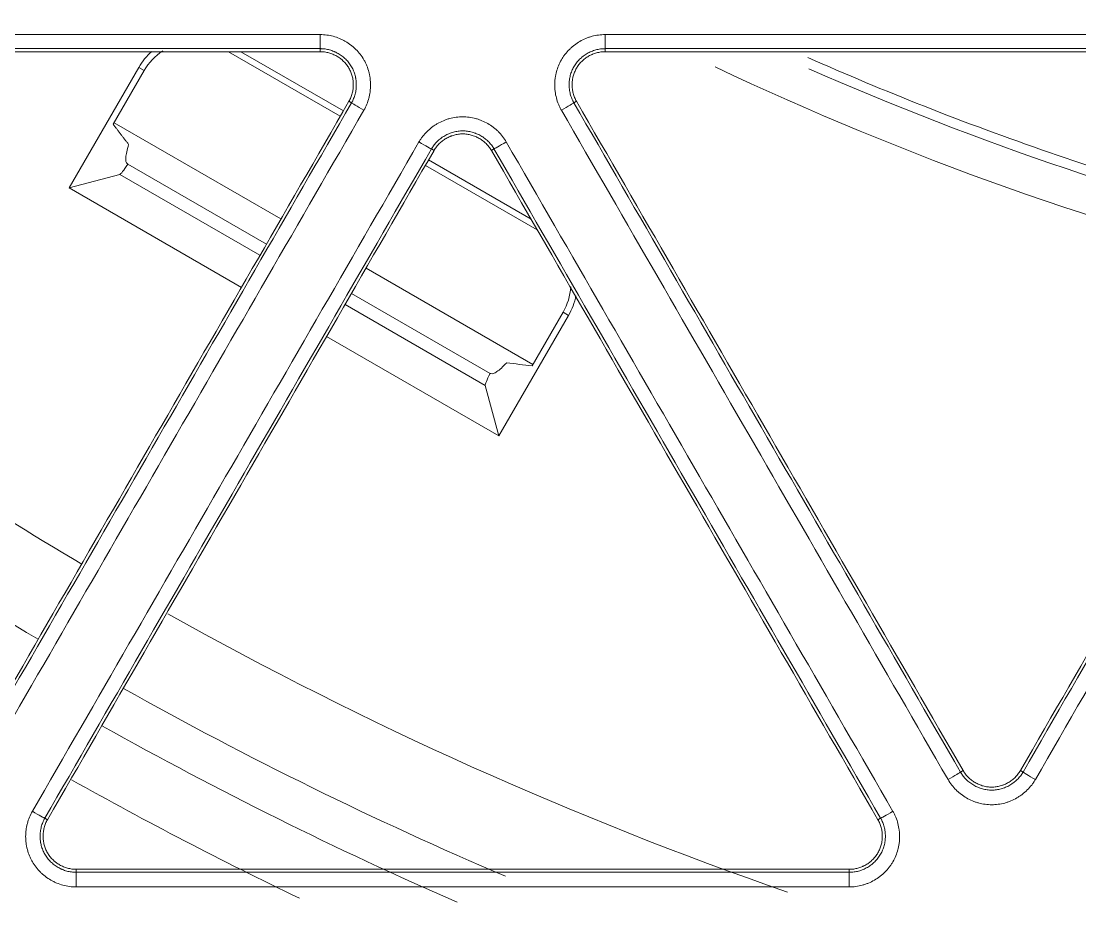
# Model space of a CAD drawing. Header units: inches. Extents: x 405346 to 489838, y -25612 to 14934.
# Drawn here: x 462727.63 to 462762.65, y 4199.88 to 4229.89 of the extents above; entities that cross this region are included whole.
import ezdxf

# ---------------------------------------------------------------- set-up
doc = ezdxf.new("R2010")
doc.units = ezdxf.units.IN
doc.header["$LTSCALE"] = 200
doc.header["$MEASUREMENT"] = 0
doc.layers.add('SS-EQ', color=2, linetype='Continuous', lineweight=20)

# ---------------------------------------------------------------- blocks, each defined once
blk = doc.blocks.new('4way무풍')
at = {"layer": 'SS-EQ'}
for p, q in [((-56.544, -94.687), (-60.245, -92.55)), ((-56.441, -94.507), (-59.831, -92.55)), ((-57.206, -92.55), (-57.206, -92.45)), ((-47.784, -92.45), (-47.784, -92.55)), ((-63.211, -93.071), (-65.514, -97.06)), ((-63.032, -93.175), (-63.211, -93.071)), ((-63.032, -93.175), (-64.057, -94.951)), ((-56.172, -94.241), (-56.258, -94.192)), ((-48.732, -94.192), (-48.818, -94.241)), ((-58.506, -98.086), (-64.027, -94.899)), ((-53.443, -95.817), (-53.529, -95.767)), ((-51.461, -95.767), (-51.547, -95.817)), ((-63.598, -96.255), (-63.574, -96.276)), ((-63.574, -96.276), (-58.99, -98.923)), ((-50.235, -98.09), (-53.625, -96.133)), ((-65.514, -97.06), (-63.839, -96.611)), ((-59.201, -99.289), (-63.839, -96.611)), ((-50.028, -98.449), (-53.729, -96.312)), ((-65.514, -97.06), (-59.814, -100.351)), ((-50.171, -102.898), (-55.691, -99.711)), ((-56.174, -100.548), (-51.59, -103.195)), ((-51.748, -103.592), (-56.386, -100.914)), ((-50.202, -102.951), (-49.176, -101.175)), ((-49.176, -101.175), (-48.996, -101.278)), ((-51.299, -105.267), (-48.996, -101.278)), ((-56.999, -101.976), (-51.299, -105.267)), ((-51.59, -103.195), (-51.56, -103.205)), ((-51.748, -103.592), (-51.299, -105.267)), ((-36.031, -116.39), (-35.944, -116.34)), ((-34.049, -116.34), (-33.963, -116.39)), ((-66.317, -117.915), (-66.23, -117.966)), ((-38.76, -117.966), (-38.673, -117.915)), ((-65.283, -119.607), (-65.282, -119.707)), ((-39.708, -119.707), (-39.708, -119.607))]:
    blk.add_line(p, q, dxfattribs=at)
for centre, radius, start, end in [((-61.356, -94.142), 2.142, 131.5374, 150), ((-61.356, -94.142), 1.934, 123.2924, 150), ((0, 0), 102.993, 244.62314, 256.2741), ((0, 0), 101.761, 246.21187, 256.5), ((0, 0), 127.397, 228.72895, 239.27497), ((-50.851, -100.207), 1.934, 330, 356.2814), ((-50.851, -100.207), 2.142, 330, 348.7383), ((0, 0), 130.269, 233.11339, 239.28228), ((0, 0), 127.397, 240.74974, 250.8709), ((0, 0), 130.269, 240.71671, 246.91624), ((0, 0), 131.692, 240.72127, 246.42219), ((0, 0), 133.744, 240.71011, 244.34811)]:
    blk.add_arc(centre, radius, start, end, dxfattribs=at)
for centre, major_axis, ratio, start_param, end_param in [((-57.206, -91.976), (0, 0.474), 0.007769, 1.586284, 3.106685), ((-47.784, -91.976), (0, 0.474), 0.006388, 1.586638, 3.106685), ((-55.762, -94.478), (0.41, -0.237), 0.017615, 3.176505, 4.713956), ((-49.228, -94.478), (-0.41, -0.237), 0.010854, 1.557017, 3.106684), ((-53.939, -95.53), (-0.41, 0.237), 0.017707, 1.572771, 3.106681), ((-51.051, -95.53), (0.41, 0.237), 0.010868, 3.176501, 4.698345), ((-63.373, -95.79), (0.474, 0.821), 0.087489, 3.228859, 4.130166), ((-40.414, 23.328), (-115.731, 66.8), 0.937029, 1.985752, 1.992135), ((-51.27, -102.778), (0.474, 0.821), 0.087489, 2.153019, 3.054326), ((-36.441, -116.626), (0.41, 0.237), 0.016424, 4.698155, 6.248274), ((-33.552, -116.626), (-0.41, 0.237), 0.020451, 0.034914, 1.578233), ((-66.727, -117.678), (-0.41, 0.237), 0.021319, 1.574175, 3.106678), ((-38.263, -117.678), (-0.41, -0.237), 0.016482, 0.034911, 1.556331), ((-65.282, -120.18), (0, 0.474), 0.007398, 0.034948, 1.591565), ((-39.708, -120.18), (0, 0.474), 0.004362, 0.034813, 1.592795)]:
    blk.add_ellipse(centre, major_axis=major_axis, ratio=ratio, start_param=start_param, end_param=end_param, dxfattribs=at)
for points, knots in [([(-0.032, -346.294), (-6.969, -346.294), (-13.906, -346.294), (-27.78, -346.294), (-34.717, -346.294), (-55.528, -346.294), (-69.403, -346.294), (-97.151, -346.294), (-111.025, -346.294), (-138.774, -346.294), (-152.648, -346.294), (-180.396, -346.294), (-194.27, -346.294), (-215.082, -346.294), (-222.019, -346.294), (-235.893, -346.294), (-242.83, -346.294), (-253.236, -346.294), (-256.704, -346.293), (-263.641, -346.293), (-267.11, -346.294), (-272.313, -346.294), (-274.047, -346.294), (-276.648, -346.294), (-277.515, -346.294), (-279.25, -346.294), (-280.117, -346.293), (-281.418, -346.293), (-281.851, -346.293), (-282.718, -346.293), (-283.152, -346.293), (-283.802, -346.293), (-284.019, -346.294), (-284.453, -346.294), (-284.669, -346.294), (-285.103, -346.294), (-285.32, -346.293), (-285.753, -346.291), (-285.97, -346.288), (-286.62, -346.277), (-287.053, -346.265), (-287.92, -346.232), (-288.353, -346.21), (-289.653, -346.133), (-290.519, -346.062), (-291.817, -345.929), (-292.25, -345.88), (-292.899, -345.799), (-293.116, -345.771), (-293.548, -345.713), (-294.627, -345.561), (-295.697, -345.382), (-298.249, -344.898), (-299.929, -344.504), (-302.417, -343.81), (-304.065, -343.313), (-305.692, -342.746), (-308.116, -341.843), (-309.711, -341.172), (-311.481, -340.336), (-311.677, -340.242), (-312.069, -340.051), (-312.265, -339.955), (-312.85, -339.663), (-313.238, -339.464), (-314.393, -338.857), (-315.91, -338.018), (-317.384, -337.119), (-318.837, -336.19), (-319.553, -335.711), (-320.962, -334.724), (-322.351, -333.708), (-324.369, -332.095), (-326.323, -330.394), (-327.582, -329.2), (-328.355, -328.435), (-328.586, -328.204), (-328.815, -327.971), (-328.968, -327.815), (-329.044, -327.737), (-329.423, -327.345), (-329.723, -327.029), (-330.61, -326.073), (-331.762, -324.777), (-333.398, -322.77), (-334.43, -321.391), (-335.932, -319.291), (-336.873, -317.851), (-338.196, -315.627), (-339.047, -314.124), (-339.838, -312.58), (-340.313, -311.601), (-340.454, -311.306), (-340.593, -311.01), (-340.685, -310.813), (-340.731, -310.713), (-340.958, -310.218), (-341.135, -309.821), (-341.654, -308.624), (-342.309, -307.019), (-343.186, -304.583), (-343.7, -302.939), (-344.419, -300.46), (-344.828, -298.788), (-345.336, -296.251), (-345.487, -295.401), (-345.755, -293.691), (-345.871, -292.831), (-345.994, -291.749), (-346.017, -291.533), (-346.062, -291.099), (-346.083, -290.882), (-346.143, -290.23), (-346.178, -289.796), (-346.239, -288.927), (-346.265, -288.493), (-346.307, -287.624), (-346.324, -287.19), (-346.342, -286.538), (-346.347, -286.321), (-346.354, -285.886), (-346.356, -285.669), (-346.359, -285.235), (-346.359, -285.017), (-346.359, -284.583), (-346.359, -284.366), (-346.358, -283.714), (-346.358, -283.28), (-346.358, -282.411), (-346.358, -281.976), (-346.358, -280.673), (-346.358, -279.804), (-346.359, -278.066), (-346.359, -277.197), (-346.359, -274.59), (-346.359, -272.852), (-346.358, -264.163), (-346.358, -257.211), (-346.359, -236.356), (-346.359, -222.453), (-346.359, -194.646), (-346.359, -180.743), (-346.359, -152.936), (-346.359, -139.033), (-346.359, -111.226), (-346.359, -69.517), (-346.359, -27.807), (-346.359, 0)], [0, 0, 0, 0, 0.03125, 0.03125, 0.0625, 0.0625, 0.125, 0.125, 0.1875, 0.1875, 0.25, 0.25, 0.3125, 0.3125, 0.34375, 0.34375, 0.375, 0.375, 0.390625, 0.390625, 0.40625, 0.40625, 0.414063, 0.414063, 0.417969, 0.417969, 0.421875, 0.421875, 0.423828, 0.423828, 0.425781, 0.425781, 0.426758, 0.426758, 0.427734, 0.427734, 0.428711, 0.428711, 0.429688, 0.429688, 0.431641, 0.431641, 0.433594, 0.433594, 0.4375, 0.4375, 0.439453, 0.439453, 0.44043, 0.44043, 0.441406, 0.445313, 0.445313, 0.453125, 0.453125, 0.457031, 0.460938, 0.460938, 0.46875, 0.46875, 0.469727, 0.469727, 0.470703, 0.470703, 0.472656, 0.472656, 0.476563, 0.480469, 0.480469, 0.484375, 0.484375, 0.488281, 0.492188, 0.496094, 0.5, 0.5, 0.500977, 0.501465, 0.501465, 0.501953, 0.501953, 0.503906, 0.503906, 0.507813, 0.511719, 0.515625, 0.515625, 0.523438, 0.523438, 0.527344, 0.53125, 0.53125, 0.532227, 0.532715, 0.532715, 0.533203, 0.533203, 0.535156, 0.535156, 0.539063, 0.542969, 0.546875, 0.546875, 0.554688, 0.554688, 0.558594, 0.558594, 0.5625, 0.5625, 0.563477, 0.563477, 0.564453, 0.564453, 0.566406, 0.566406, 0.568359, 0.568359, 0.570313, 0.570313, 0.571289, 0.571289, 0.572266, 0.572266, 0.573242, 0.573242, 0.574219, 0.574219, 0.576172, 0.576172, 0.578125, 0.578125, 0.582031, 0.582031, 0.585938, 0.585938, 0.59375, 0.59375, 0.625, 0.625, 0.6875, 0.6875, 0.75, 0.75, 0.8125, 0.8125, 0.875, 1, 1, 1, 1]), ([(-345.164, 0), (-345.164, -27.72), (-345.163, -69.3), (-345.162, -110.879), (-345.161, -138.599), (-345.16, -152.459), (-345.158, -180.179), (-345.157, -194.038), (-345.154, -221.758), (-345.152, -235.618), (-345.147, -256.408), (-345.146, -263.338), (-345.145, -272), (-345.144, -273.733), (-345.144, -276.331), (-345.144, -277.198), (-345.143, -278.93), (-345.142, -279.796), (-345.142, -281.096), (-345.141, -281.529), (-345.141, -282.395), (-345.141, -282.828), (-345.141, -283.694), (-345.141, -284.128), (-345.14, -284.777), (-345.139, -284.994), (-345.136, -285.427), (-345.134, -285.643), (-345.124, -286.293), (-345.113, -286.726), (-345.08, -287.592), (-345.06, -288.025), (-345.009, -288.891), (-344.978, -289.324), (-344.926, -289.973), (-344.898, -290.298), (-344.868, -290.623), (-344.847, -290.839), (-344.836, -290.947), (-344.736, -291.92), (-344.629, -292.78), (-344.379, -294.49), (-344.236, -295.341), (-343.754, -297.876), (-343.361, -299.547), (-342.665, -302.025), (-342.166, -303.667), (-341.312, -306.101), (-340.67, -307.704), (-340.162, -308.899), (-339.901, -309.494), (-339.629, -310.087), (-339.446, -310.481), (-339.353, -310.678), (-338.885, -311.657), (-338.495, -312.43), (-337.684, -313.955), (-337.263, -314.706), (-336.391, -316.189), (-335.94, -316.919), (-335.007, -318.36), (-334.525, -319.069), (-333.532, -320.468), (-332.508, -321.846), (-330.881, -323.85), (-329.735, -325.144), (-328.853, -326.098), (-328.555, -326.413), (-328.177, -326.804), (-328.101, -326.882), (-327.949, -327.038), (-327.721, -327.27), (-327.491, -327.501), (-326.721, -328.264), (-325.466, -329.454), (-323.518, -331.15), (-321.504, -332.756), (-320.119, -333.767), (-318.711, -334.749), (-317.997, -335.224), (-316.546, -336.146), (-315.81, -336.593), (-314.315, -337.455), (-313.557, -337.871), (-312.595, -338.371), (-312.305, -338.52), (-312.014, -338.667), (-311.819, -338.764), (-311.722, -338.813), (-311.235, -339.053), (-310.844, -339.241), (-309.666, -339.791), (-308.875, -340.139), (-307.283, -340.8), (-305.68, -341.425), (-303.244, -342.258), (-301.598, -342.743), (-299.114, -343.417), (-297.436, -343.797), (-294.888, -344.259), (-294.033, -344.395), (-292.957, -344.543), (-292.742, -344.571), (-292.31, -344.625), (-291.663, -344.704), (-291.015, -344.771), (-289.72, -344.892), (-288.856, -344.954), (-287.56, -345.019), (-287.128, -345.036), (-286.48, -345.054), (-286.264, -345.059), (-285.831, -345.067), (-285.615, -345.069), (-285.183, -345.073), (-284.967, -345.074), (-284.534, -345.075), (-284.318, -345.075), (-283.67, -345.076), (-283.237, -345.076), (-282.589, -345.076), (-282.373, -345.076), (-281.94, -345.076), (-281.724, -345.076), (-281.075, -345.076), (-280.643, -345.077), (-279.346, -345.077), (-278.481, -345.078), (-276.752, -345.079), (-275.887, -345.079), (-273.293, -345.079), (-271.563, -345.08), (-262.916, -345.081), (-255.998, -345.082), (-242.162, -345.085), (-235.244, -345.086), (-221.408, -345.089), (-214.49, -345.09), (-193.736, -345.092), (-179.9, -345.094), (-152.228, -345.096), (-138.392, -345.096), (-110.72, -345.097), (-96.884, -345.098), (-69.212, -345.098), (-55.376, -345.099), (-34.622, -345.099), (-27.704, -345.099), (-13.868, -345.099), (-6.95, -345.099), (-0.032, -345.099)], [0, 0, 0, 0, 0.125, 0.1875, 0.1875, 0.25, 0.25, 0.3125, 0.3125, 0.375, 0.375, 0.40625, 0.40625, 0.414063, 0.414063, 0.417969, 0.417969, 0.421875, 0.421875, 0.423828, 0.423828, 0.425781, 0.425781, 0.427734, 0.427734, 0.428711, 0.428711, 0.429688, 0.429688, 0.431641, 0.431641, 0.433594, 0.433594, 0.435547, 0.435547, 0.436523, 0.437012, 0.437012, 0.4375, 0.4375, 0.441406, 0.441406, 0.445313, 0.445313, 0.453125, 0.453125, 0.457031, 0.460938, 0.464844, 0.464844, 0.466797, 0.467773, 0.467773, 0.46875, 0.46875, 0.472656, 0.472656, 0.476563, 0.476563, 0.480469, 0.480469, 0.484375, 0.484375, 0.488281, 0.492188, 0.496094, 0.496094, 0.498047, 0.498047, 0.498535, 0.498535, 0.499023, 0.5, 0.5, 0.503906, 0.507813, 0.511719, 0.515625, 0.515625, 0.519531, 0.519531, 0.523438, 0.523438, 0.527344, 0.527344, 0.52832, 0.528809, 0.528809, 0.529297, 0.529297, 0.53125, 0.53125, 0.535156, 0.535156, 0.539063, 0.542969, 0.546875, 0.546875, 0.554688, 0.554688, 0.558594, 0.558594, 0.55957, 0.55957, 0.560547, 0.5625, 0.5625, 0.566406, 0.566406, 0.568359, 0.568359, 0.569336, 0.569336, 0.570313, 0.570313, 0.571289, 0.571289, 0.572266, 0.572266, 0.574219, 0.574219, 0.575195, 0.575195, 0.576172, 0.576172, 0.578125, 0.578125, 0.582031, 0.582031, 0.585938, 0.585938, 0.59375, 0.59375, 0.625, 0.625, 0.65625, 0.65625, 0.6875, 0.6875, 0.75, 0.75, 0.8125, 0.8125, 0.875, 0.875, 0.9375, 0.9375, 0.96875, 0.96875, 1, 1, 1, 1]), ([(-57.21, -91.984), (-57.173, -91.984), (-57.136, -91.985), (-57.063, -91.99), (-57.027, -91.994), (-56.919, -92.008), (-56.777, -92.037), (-56.639, -92.085), (-56.555, -92.12), (-56.538, -92.127), (-56.505, -92.142), (-56.455, -92.166), (-56.407, -92.192), (-56.313, -92.246), (-56.253, -92.286), (-56.166, -92.353), (-56.138, -92.376), (-56.097, -92.412), (-56.083, -92.424), (-56.056, -92.449), (-56.043, -92.461), (-55.978, -92.526), (-55.882, -92.634), (-55.802, -92.755), (-55.747, -92.85), (-55.729, -92.882), (-55.697, -92.948), (-55.682, -92.981), (-55.641, -93.081), (-55.618, -93.15), (-55.591, -93.255), (-55.582, -93.29), (-55.572, -93.344), (-55.569, -93.362), (-55.563, -93.398), (-55.56, -93.416), (-55.549, -93.507), (-55.539, -93.652), (-55.549, -93.797), (-55.56, -93.887), (-55.563, -93.905), (-55.569, -93.941), (-55.572, -93.959), (-55.582, -94.013), (-55.591, -94.049), (-55.618, -94.154), (-55.642, -94.223), (-55.696, -94.357), (-55.728, -94.422), (-55.765, -94.486)], [0, 0, 0, 0, 0.03125, 0.03125, 0.0625, 0.0625, 0.125, 0.1875, 0.1875, 0.203125, 0.203125, 0.21875, 0.25, 0.25, 0.3125, 0.3125, 0.34375, 0.34375, 0.359375, 0.359375, 0.375, 0.375, 0.4375, 0.5, 0.5, 0.53125, 0.53125, 0.5625, 0.5625, 0.625, 0.625, 0.65625, 0.65625, 0.671875, 0.671875, 0.6875, 0.6875, 0.75, 0.8125, 0.8125, 0.828125, 0.828125, 0.84375, 0.84375, 0.875, 0.875, 0.9375, 0.9375, 1, 1, 1, 1]), ([(-49.231, -94.486), (-49.25, -94.454), (-49.267, -94.422), (-49.299, -94.356), (-49.314, -94.322), (-49.356, -94.221), (-49.401, -94.084), (-49.429, -93.941), (-49.441, -93.851), (-49.443, -93.832), (-49.446, -93.796), (-49.451, -93.741), (-49.452, -93.687), (-49.452, -93.578), (-49.448, -93.506), (-49.434, -93.398), (-49.428, -93.362), (-49.417, -93.308), (-49.414, -93.29), (-49.405, -93.254), (-49.401, -93.237), (-49.378, -93.149), (-49.332, -93.011), (-49.268, -92.881), (-49.213, -92.786), (-49.194, -92.755), (-49.153, -92.694), (-49.132, -92.665), (-49.065, -92.579), (-49.017, -92.524), (-48.94, -92.448), (-48.9, -92.411), (-48.858, -92.376), (-48.83, -92.352), (-48.815, -92.341), (-48.743, -92.286), (-48.622, -92.205), (-48.492, -92.141), (-48.408, -92.106), (-48.391, -92.099), (-48.357, -92.086), (-48.34, -92.08), (-48.288, -92.062), (-48.253, -92.051), (-48.147, -92.023), (-48.077, -92.008), (-47.933, -91.989), (-47.86, -91.984), (-47.787, -91.984)], [0, 0, 0, 0, 0.03125, 0.03125, 0.0625, 0.0625, 0.125, 0.1875, 0.1875, 0.203125, 0.203125, 0.21875, 0.25, 0.25, 0.3125, 0.3125, 0.34375, 0.34375, 0.359375, 0.359375, 0.375, 0.375, 0.4375, 0.5, 0.5, 0.53125, 0.53125, 0.5625, 0.5625, 0.625, 0.625, 0.65625, 0.671875, 0.671875, 0.6875, 0.6875, 0.75, 0.8125, 0.8125, 0.828125, 0.828125, 0.84375, 0.84375, 0.875, 0.875, 0.9375, 0.9375, 1, 1, 1, 1]), ([(-56.172, -94.241), (-56.17, -94.239), (-56.169, -94.236), (-56.165, -94.23), (-56.161, -94.221), (-56.15, -94.201), (-56.129, -94.161), (-56.113, -94.125), (-56.083, -94.053), (-56.067, -94.004), (-56.047, -93.929), (-56.041, -93.903), (-56.031, -93.852), (-56.027, -93.826), (-56.017, -93.748), (-56.011, -93.645), (-56.017, -93.541), (-56.026, -93.476), (-56.027, -93.463), (-56.032, -93.437), (-56.038, -93.398), (-56.047, -93.36), (-56.067, -93.285), (-56.083, -93.236), (-56.113, -93.164), (-56.123, -93.14), (-56.146, -93.093), (-56.158, -93.07), (-56.198, -93.002), (-56.227, -92.959), (-56.29, -92.877), (-56.325, -92.838), (-56.38, -92.783), (-56.4, -92.765), (-56.439, -92.731), (-56.459, -92.714), (-56.521, -92.667), (-56.565, -92.639), (-56.632, -92.6), (-56.666, -92.581), (-56.702, -92.564), (-56.726, -92.553), (-56.738, -92.548), (-56.798, -92.523), (-56.896, -92.489), (-56.998, -92.468), (-57.075, -92.457), (-57.101, -92.454), (-57.14, -92.452), (-57.154, -92.451), (-57.173, -92.45), (-57.183, -92.45), (-57.193, -92.45), (-57.2, -92.45), (-57.203, -92.45), (-57.206, -92.45)], [0, 0, 0, 0, 0.003906, 0.003906, 0.007812, 0.015625, 0.03125, 0.0625, 0.0625, 0.125, 0.125, 0.15625, 0.15625, 0.1875, 0.1875, 0.25, 0.3125, 0.3125, 0.328125, 0.328125, 0.34375, 0.375, 0.375, 0.4375, 0.4375, 0.46875, 0.46875, 0.5, 0.5, 0.5625, 0.5625, 0.625, 0.625, 0.65625, 0.65625, 0.6875, 0.6875, 0.75, 0.75, 0.78125, 0.796875, 0.796875, 0.8125, 0.8125, 0.875, 0.9375, 0.9375, 0.96875, 0.96875, 0.984375, 0.984375, 0.992187, 0.996094, 0.996094, 1, 1, 1, 1]), ([(-57.206, -92.55), (-57.158, -92.55), (-57.11, -92.553), (-57.016, -92.566), (-56.97, -92.576), (-56.901, -92.595), (-56.878, -92.602), (-56.832, -92.617), (-56.81, -92.626), (-56.744, -92.654), (-56.659, -92.696), (-56.579, -92.749), (-56.532, -92.785), (-56.522, -92.793), (-56.503, -92.808), (-56.476, -92.831), (-56.45, -92.855), (-56.399, -92.905), (-56.368, -92.941), (-56.324, -92.997), (-56.31, -93.016), (-56.283, -93.056), (-56.27, -93.076), (-56.234, -93.139), (-56.193, -93.224), (-56.163, -93.314), (-56.144, -93.384), (-56.139, -93.407), (-56.13, -93.454), (-56.126, -93.478), (-56.117, -93.549), (-56.114, -93.596), (-56.114, -93.668), (-56.115, -93.691), (-56.118, -93.739), (-56.12, -93.763), (-56.129, -93.835), (-56.147, -93.928), (-56.177, -94.018), (-56.213, -94.106), (-56.234, -94.15), (-56.258, -94.192)], [0, 0, 0, 0, 0.0625, 0.0625, 0.125, 0.125, 0.15625, 0.15625, 0.1875, 0.1875, 0.25, 0.3125, 0.3125, 0.328125, 0.328125, 0.34375, 0.375, 0.375, 0.4375, 0.4375, 0.46875, 0.46875, 0.5, 0.5, 0.5625, 0.625, 0.625, 0.65625, 0.65625, 0.6875, 0.6875, 0.75, 0.75, 0.78125, 0.78125, 0.8125, 0.8125, 0.875, 0.9375, 0.9375, 1, 1, 1, 1]), ([(-47.784, -92.45), (-47.787, -92.45), (-47.791, -92.45), (-47.797, -92.45), (-47.807, -92.45), (-47.83, -92.451), (-47.876, -92.453), (-47.914, -92.457), (-47.991, -92.467), (-48.042, -92.478), (-48.117, -92.498), (-48.142, -92.506), (-48.192, -92.523), (-48.216, -92.533), (-48.289, -92.563), (-48.381, -92.609), (-48.468, -92.666), (-48.52, -92.706), (-48.53, -92.714), (-48.551, -92.731), (-48.581, -92.756), (-48.609, -92.783), (-48.665, -92.837), (-48.699, -92.876), (-48.747, -92.938), (-48.762, -92.959), (-48.791, -93.002), (-48.805, -93.024), (-48.844, -93.092), (-48.867, -93.139), (-48.906, -93.235), (-48.923, -93.284), (-48.943, -93.36), (-48.948, -93.385), (-48.958, -93.437), (-48.962, -93.463), (-48.972, -93.54), (-48.976, -93.592), (-48.976, -93.669), (-48.975, -93.695), (-48.972, -93.734), (-48.971, -93.748), (-48.969, -93.774), (-48.967, -93.787), (-48.959, -93.852), (-48.939, -93.954), (-48.907, -94.052), (-48.877, -94.124), (-48.867, -94.148), (-48.849, -94.184), (-48.843, -94.195), (-48.834, -94.213), (-48.829, -94.221), (-48.825, -94.23), (-48.821, -94.236), (-48.82, -94.239), (-48.818, -94.241)], [0, 0, 0, 0, 0.003906, 0.003906, 0.007812, 0.015625, 0.03125, 0.0625, 0.0625, 0.125, 0.125, 0.15625, 0.15625, 0.1875, 0.1875, 0.25, 0.3125, 0.3125, 0.328125, 0.328125, 0.34375, 0.375, 0.375, 0.4375, 0.4375, 0.46875, 0.46875, 0.5, 0.5, 0.5625, 0.5625, 0.625, 0.625, 0.65625, 0.65625, 0.6875, 0.6875, 0.75, 0.75, 0.78125, 0.78125, 0.796875, 0.796875, 0.8125, 0.8125, 0.875, 0.9375, 0.9375, 0.96875, 0.96875, 0.984375, 0.984375, 0.992188, 0.996094, 0.996094, 1, 1, 1, 1]), ([(-48.732, -94.192), (-48.756, -94.15), (-48.777, -94.107), (-48.813, -94.019), (-48.828, -93.974), (-48.846, -93.905), (-48.851, -93.881), (-48.86, -93.834), (-48.864, -93.811), (-48.873, -93.739), (-48.879, -93.645), (-48.873, -93.549), (-48.866, -93.49), (-48.864, -93.478), (-48.86, -93.454), (-48.854, -93.419), (-48.846, -93.384), (-48.828, -93.315), (-48.813, -93.27), (-48.786, -93.204), (-48.776, -93.182), (-48.755, -93.139), (-48.744, -93.118), (-48.708, -93.056), (-48.655, -92.977), (-48.592, -92.906), (-48.541, -92.855), (-48.523, -92.839), (-48.487, -92.807), (-48.468, -92.792), (-48.412, -92.749), (-48.372, -92.723), (-48.31, -92.687), (-48.279, -92.67), (-48.246, -92.654), (-48.224, -92.645), (-48.213, -92.64), (-48.158, -92.617), (-48.068, -92.585), (-47.975, -92.566), (-47.881, -92.553), (-47.832, -92.55), (-47.784, -92.55)], [0, 0, 0, 0, 0.0625, 0.0625, 0.125, 0.125, 0.15625, 0.15625, 0.1875, 0.1875, 0.25, 0.3125, 0.3125, 0.328125, 0.328125, 0.34375, 0.375, 0.375, 0.4375, 0.4375, 0.46875, 0.46875, 0.5, 0.5, 0.5625, 0.625, 0.625, 0.65625, 0.65625, 0.6875, 0.6875, 0.75, 0.75, 0.78125, 0.796875, 0.796875, 0.8125, 0.8125, 0.875, 0.9375, 0.9375, 1, 1, 1, 1]), ([(-41.078, -92.744), (-39.815, -93.304), (-37.174, -94.409), (-33.114, -95.909), (-28.927, -97.253), (-25.786, -98.114), (-24.048, -98.542), (-23.718, -98.621)], [0, 0, 0, 0, 0.225949, 0.467776, 0.707379, 0.944548, 1, 1, 1, 1]), ([(-53.943, -95.538), (-53.924, -95.506), (-53.905, -95.475), (-53.864, -95.414), (-53.843, -95.384), (-53.776, -95.298), (-53.68, -95.19), (-53.57, -95.095), (-53.498, -95.039), (-53.483, -95.028), (-53.453, -95.007), (-53.408, -94.976), (-53.361, -94.947), (-53.267, -94.893), (-53.202, -94.861), (-53.102, -94.819), (-53.068, -94.806), (-53.016, -94.788), (-52.998, -94.782), (-52.963, -94.772), (-52.946, -94.767), (-52.858, -94.743), (-52.716, -94.714), (-52.571, -94.704), (-52.462, -94.704), (-52.425, -94.705), (-52.352, -94.71), (-52.316, -94.714), (-52.208, -94.728), (-52.137, -94.743), (-52.032, -94.771), (-51.998, -94.782), (-51.946, -94.8), (-51.929, -94.806), (-51.894, -94.819), (-51.877, -94.826), (-51.793, -94.861), (-51.663, -94.926), (-51.542, -95.006), (-51.47, -95.061), (-51.455, -95.072), (-51.427, -95.095), (-51.413, -95.107), (-51.372, -95.143), (-51.345, -95.168), (-51.268, -95.245), (-51.22, -95.299), (-51.131, -95.414), (-51.091, -95.474), (-51.054, -95.538)], [0, 0, 0, 0, 0.03125, 0.03125, 0.0625, 0.0625, 0.125, 0.1875, 0.1875, 0.203125, 0.203125, 0.21875, 0.25, 0.25, 0.3125, 0.3125, 0.34375, 0.34375, 0.359375, 0.359375, 0.375, 0.375, 0.4375, 0.5, 0.5, 0.53125, 0.53125, 0.5625, 0.5625, 0.625, 0.625, 0.65625, 0.65625, 0.671875, 0.671875, 0.6875, 0.6875, 0.75, 0.8125, 0.8125, 0.828125, 0.828125, 0.84375, 0.84375, 0.875, 0.875, 0.9375, 0.9375, 1, 1, 1, 1]), ([(-51.461, -95.767), (-51.462, -95.764), (-51.464, -95.761), (-51.467, -95.756), (-51.472, -95.747), (-51.484, -95.728), (-51.509, -95.689), (-51.532, -95.658), (-51.58, -95.596), (-51.614, -95.558), (-51.669, -95.503), (-51.688, -95.485), (-51.728, -95.45), (-51.748, -95.434), (-51.811, -95.387), (-51.897, -95.329), (-51.99, -95.283), (-52.051, -95.258), (-52.063, -95.253), (-52.087, -95.243), (-52.124, -95.23), (-52.162, -95.218), (-52.237, -95.198), (-52.287, -95.187), (-52.364, -95.177), (-52.39, -95.174), (-52.442, -95.171), (-52.469, -95.17), (-52.547, -95.17), (-52.599, -95.173), (-52.702, -95.187), (-52.753, -95.198), (-52.828, -95.219), (-52.853, -95.226), (-52.903, -95.243), (-52.927, -95.253), (-52.999, -95.283), (-53.045, -95.306), (-53.113, -95.345), (-53.146, -95.365), (-53.178, -95.387), (-53.2, -95.403), (-53.21, -95.41), (-53.262, -95.45), (-53.341, -95.518), (-53.41, -95.596), (-53.458, -95.657), (-53.473, -95.678), (-53.495, -95.711), (-53.502, -95.722), (-53.513, -95.739), (-53.518, -95.747), (-53.523, -95.756), (-53.526, -95.761), (-53.528, -95.764), (-53.529, -95.767)], [0, 0, 0, 0, 0.003906, 0.003906, 0.007813, 0.015625, 0.03125, 0.0625, 0.0625, 0.125, 0.125, 0.15625, 0.15625, 0.1875, 0.1875, 0.25, 0.3125, 0.3125, 0.328125, 0.328125, 0.34375, 0.375, 0.375, 0.4375, 0.4375, 0.46875, 0.46875, 0.5, 0.5, 0.5625, 0.5625, 0.625, 0.625, 0.65625, 0.65625, 0.6875, 0.6875, 0.75, 0.75, 0.78125, 0.796875, 0.796875, 0.8125, 0.8125, 0.875, 0.9375, 0.9375, 0.96875, 0.96875, 0.984375, 0.984375, 0.992187, 0.996094, 0.996094, 1, 1, 1, 1]), ([(-53.443, -95.817), (-53.419, -95.775), (-53.392, -95.736), (-53.334, -95.661), (-53.302, -95.625), (-53.252, -95.575), (-53.234, -95.559), (-53.198, -95.527), (-53.179, -95.512), (-53.122, -95.469), (-53.043, -95.416), (-52.957, -95.374), (-52.902, -95.351), (-52.891, -95.346), (-52.868, -95.338), (-52.835, -95.325), (-52.801, -95.315), (-52.732, -95.296), (-52.685, -95.286), (-52.615, -95.277), (-52.591, -95.274), (-52.543, -95.271), (-52.519, -95.27), (-52.447, -95.27), (-52.352, -95.276), (-52.259, -95.296), (-52.19, -95.314), (-52.167, -95.322), (-52.122, -95.337), (-52.099, -95.346), (-52.033, -95.373), (-51.991, -95.394), (-51.929, -95.43), (-51.899, -95.449), (-51.869, -95.469), (-51.849, -95.483), (-51.84, -95.49), (-51.792, -95.527), (-51.72, -95.589), (-51.657, -95.66), (-51.598, -95.735), (-51.571, -95.775), (-51.547, -95.817)], [0, 0, 0, 0, 0.0625, 0.0625, 0.125, 0.125, 0.15625, 0.15625, 0.1875, 0.1875, 0.25, 0.3125, 0.3125, 0.328125, 0.328125, 0.34375, 0.375, 0.375, 0.4375, 0.4375, 0.46875, 0.46875, 0.5, 0.5, 0.5625, 0.625, 0.625, 0.65625, 0.65625, 0.6875, 0.6875, 0.75, 0.75, 0.78125, 0.796875, 0.796875, 0.8125, 0.8125, 0.875, 0.9375, 0.9375, 1, 1, 1, 1]), ([(-63.598, -96.255), (-63.615, -96.239), (-63.628, -96.214), (-63.641, -96.146), (-63.643, -96.058), (-63.623, -95.935), (-63.592, -95.792), (-63.571, -95.712), (-63.545, -95.622)], [0, 0, 0, 0, 0.25, 0.25, 0.5, 0.75, 0.75, 1, 1, 1, 1]), ([(-51.039, -102.843), (-51.103, -102.911), (-51.162, -102.969), (-51.27, -103.067), (-51.367, -103.146), (-51.444, -103.187), (-51.51, -103.21), (-51.538, -103.212), (-51.56, -103.205)], [0, 0, 0, 0, 0.25, 0.25, 0.5, 0.75, 0.75, 1, 1, 1, 1]), ([(-36.031, -116.39), (-36.029, -116.393), (-36.027, -116.395), (-36.024, -116.401), (-36.019, -116.41), (-36.007, -116.429), (-35.982, -116.467), (-35.959, -116.499), (-35.912, -116.56), (-35.878, -116.599), (-35.822, -116.654), (-35.803, -116.672), (-35.763, -116.706), (-35.743, -116.723), (-35.681, -116.77), (-35.594, -116.827), (-35.501, -116.874), (-35.441, -116.899), (-35.429, -116.904), (-35.404, -116.913), (-35.367, -116.926), (-35.33, -116.938), (-35.255, -116.958), (-35.204, -116.969), (-35.127, -116.979), (-35.101, -116.982), (-35.049, -116.986), (-35.023, -116.987), (-34.944, -116.987), (-34.841, -116.979), (-34.739, -116.959), (-34.664, -116.938), (-34.639, -116.93), (-34.589, -116.913), (-34.565, -116.904), (-34.493, -116.874), (-34.447, -116.851), (-34.379, -116.812), (-34.346, -116.791), (-34.314, -116.769), (-34.292, -116.754), (-34.282, -116.746), (-34.23, -116.706), (-34.151, -116.638), (-34.082, -116.561), (-34.034, -116.499), (-34.019, -116.478), (-33.997, -116.446), (-33.99, -116.435), (-33.979, -116.418), (-33.974, -116.41), (-33.969, -116.401), (-33.966, -116.395), (-33.964, -116.393), (-33.963, -116.39)], [0, 0, 0, 0, 0.003906, 0.003906, 0.007812, 0.015625, 0.03125, 0.0625, 0.0625, 0.125, 0.125, 0.15625, 0.15625, 0.1875, 0.1875, 0.25, 0.3125, 0.3125, 0.328125, 0.328125, 0.34375, 0.375, 0.375, 0.4375, 0.4375, 0.46875, 0.46875, 0.5, 0.5, 0.5625, 0.625, 0.625, 0.65625, 0.65625, 0.6875, 0.6875, 0.75, 0.75, 0.78125, 0.796875, 0.796875, 0.8125, 0.8125, 0.875, 0.9375, 0.9375, 0.96875, 0.96875, 0.984375, 0.984375, 0.992188, 0.996094, 0.996094, 1, 1, 1, 1]), ([(-34.049, -116.34), (-34.073, -116.382), (-34.1, -116.421), (-34.158, -116.496), (-34.189, -116.532), (-34.24, -116.582), (-34.258, -116.598), (-34.294, -116.63), (-34.313, -116.645), (-34.37, -116.688), (-34.449, -116.741), (-34.534, -116.783), (-34.59, -116.807), (-34.601, -116.811), (-34.623, -116.82), (-34.657, -116.832), (-34.691, -116.842), (-34.76, -116.861), (-34.806, -116.871), (-34.877, -116.881), (-34.901, -116.883), (-34.949, -116.886), (-34.973, -116.887), (-35.045, -116.887), (-35.14, -116.881), (-35.233, -116.862), (-35.302, -116.843), (-35.325, -116.836), (-35.37, -116.82), (-35.393, -116.811), (-35.459, -116.784), (-35.501, -116.763), (-35.563, -116.727), (-35.583, -116.715), (-35.623, -116.688), (-35.643, -116.674), (-35.7, -116.631), (-35.772, -116.568), (-35.835, -116.497), (-35.893, -116.422), (-35.92, -116.382), (-35.944, -116.34)], [0, 0, 0, 0, 0.0625, 0.0625, 0.125, 0.125, 0.15625, 0.15625, 0.1875, 0.1875, 0.25, 0.3125, 0.3125, 0.328125, 0.328125, 0.34375, 0.375, 0.375, 0.4375, 0.4375, 0.46875, 0.46875, 0.5, 0.5, 0.5625, 0.625, 0.625, 0.65625, 0.65625, 0.6875, 0.6875, 0.75, 0.75, 0.78125, 0.78125, 0.8125, 0.8125, 0.875, 0.9375, 0.9375, 1, 1, 1, 1]), ([(-33.554, -116.636), (-33.572, -116.668), (-33.592, -116.699), (-33.633, -116.76), (-33.654, -116.79), (-33.721, -116.876), (-33.817, -116.984), (-33.927, -117.08), (-33.999, -117.135), (-34.014, -117.146), (-34.044, -117.167), (-34.089, -117.198), (-34.135, -117.227), (-34.23, -117.281), (-34.294, -117.313), (-34.395, -117.355), (-34.429, -117.368), (-34.481, -117.386), (-34.498, -117.392), (-34.533, -117.403), (-34.551, -117.408), (-34.639, -117.432), (-34.781, -117.46), (-34.926, -117.47), (-35.035, -117.47), (-35.072, -117.469), (-35.145, -117.464), (-35.181, -117.46), (-35.289, -117.446), (-35.36, -117.431), (-35.465, -117.403), (-35.499, -117.392), (-35.551, -117.374), (-35.568, -117.368), (-35.602, -117.355), (-35.619, -117.348), (-35.704, -117.313), (-35.834, -117.249), (-35.955, -117.168), (-36.027, -117.113), (-36.041, -117.102), (-36.07, -117.079), (-36.084, -117.067), (-36.125, -117.031), (-36.152, -117.006), (-36.229, -116.929), (-36.277, -116.875), (-36.366, -116.76), (-36.406, -116.7), (-36.443, -116.636)], [0, 0, 0, 0, 0.03125, 0.03125, 0.0625, 0.0625, 0.125, 0.1875, 0.1875, 0.203125, 0.203125, 0.21875, 0.25, 0.25, 0.3125, 0.3125, 0.34375, 0.34375, 0.359375, 0.359375, 0.375, 0.375, 0.4375, 0.5, 0.5, 0.53125, 0.53125, 0.5625, 0.5625, 0.625, 0.625, 0.65625, 0.65625, 0.671875, 0.671875, 0.6875, 0.6875, 0.75, 0.8125, 0.8125, 0.828125, 0.828125, 0.84375, 0.84375, 0.875, 0.875, 0.9375, 0.9375, 1, 1, 1, 1]), ([(-65.286, -120.19), (-65.323, -120.19), (-65.359, -120.189), (-65.433, -120.184), (-65.469, -120.18), (-65.577, -120.165), (-65.719, -120.136), (-65.856, -120.089), (-65.94, -120.054), (-65.957, -120.046), (-65.991, -120.031), (-66.04, -120.008), (-66.088, -119.982), (-66.182, -119.927), (-66.243, -119.887), (-66.329, -119.821), (-66.357, -119.798), (-66.399, -119.762), (-66.412, -119.75), (-66.439, -119.725), (-66.452, -119.712), (-66.517, -119.648), (-66.613, -119.539), (-66.694, -119.419), (-66.749, -119.324), (-66.766, -119.291), (-66.798, -119.226), (-66.813, -119.193), (-66.854, -119.092), (-66.877, -119.023), (-66.905, -118.918), (-66.913, -118.883), (-66.924, -118.829), (-66.927, -118.811), (-66.933, -118.775), (-66.935, -118.757), (-66.947, -118.666), (-66.956, -118.521), (-66.947, -118.377), (-66.935, -118.286), (-66.933, -118.268), (-66.927, -118.232), (-66.924, -118.214), (-66.913, -118.16), (-66.905, -118.125), (-66.877, -118.019), (-66.854, -117.951), (-66.799, -117.817), (-66.767, -117.752), (-66.73, -117.688)], [0, 0, 0, 0, 0.03125, 0.03125, 0.0625, 0.0625, 0.125, 0.1875, 0.1875, 0.203125, 0.203125, 0.21875, 0.25, 0.25, 0.3125, 0.3125, 0.34375, 0.34375, 0.359375, 0.359375, 0.375, 0.375, 0.4375, 0.5, 0.5, 0.53125, 0.53125, 0.5625, 0.5625, 0.625, 0.625, 0.65625, 0.65625, 0.671875, 0.671875, 0.6875, 0.6875, 0.75, 0.8125, 0.8125, 0.828125, 0.828125, 0.84375, 0.84375, 0.875, 0.875, 0.9375, 0.9375, 1, 1, 1, 1]), ([(-66.317, -117.915), (-66.318, -117.918), (-66.32, -117.921), (-66.323, -117.927), (-66.328, -117.935), (-66.339, -117.956), (-66.36, -117.996), (-66.376, -118.032), (-66.405, -118.104), (-66.421, -118.153), (-66.441, -118.228), (-66.447, -118.254), (-66.457, -118.305), (-66.461, -118.331), (-66.471, -118.409), (-66.478, -118.512), (-66.471, -118.616), (-66.463, -118.681), (-66.461, -118.694), (-66.457, -118.72), (-66.45, -118.758), (-66.441, -118.796), (-66.421, -118.871), (-66.405, -118.921), (-66.376, -118.993), (-66.365, -119.016), (-66.342, -119.063), (-66.33, -119.087), (-66.291, -119.154), (-66.262, -119.198), (-66.198, -119.279), (-66.164, -119.318), (-66.108, -119.373), (-66.089, -119.391), (-66.049, -119.425), (-66.029, -119.442), (-65.967, -119.489), (-65.924, -119.518), (-65.856, -119.557), (-65.822, -119.575), (-65.787, -119.592), (-65.763, -119.603), (-65.751, -119.608), (-65.69, -119.634), (-65.592, -119.668), (-65.491, -119.689), (-65.413, -119.699), (-65.387, -119.702), (-65.348, -119.705), (-65.335, -119.705), (-65.315, -119.706), (-65.305, -119.706), (-65.296, -119.706), (-65.289, -119.707), (-65.286, -119.707), (-65.282, -119.707)], [0, 0, 0, 0, 0.003906, 0.003906, 0.007812, 0.015625, 0.03125, 0.0625, 0.0625, 0.125, 0.125, 0.15625, 0.15625, 0.1875, 0.1875, 0.25, 0.3125, 0.3125, 0.328125, 0.328125, 0.34375, 0.375, 0.375, 0.4375, 0.4375, 0.46875, 0.46875, 0.5, 0.5, 0.5625, 0.5625, 0.625, 0.625, 0.65625, 0.65625, 0.6875, 0.6875, 0.75, 0.75, 0.78125, 0.796875, 0.796875, 0.8125, 0.8125, 0.875, 0.9375, 0.9375, 0.96875, 0.96875, 0.984375, 0.984375, 0.992187, 0.996094, 0.996094, 1, 1, 1, 1]), ([(-65.283, -119.607), (-65.331, -119.607), (-65.378, -119.604), (-65.472, -119.591), (-65.519, -119.581), (-65.588, -119.562), (-65.611, -119.555), (-65.656, -119.54), (-65.679, -119.531), (-65.745, -119.503), (-65.83, -119.461), (-65.909, -119.408), (-65.957, -119.372), (-65.967, -119.364), (-65.985, -119.349), (-66.013, -119.326), (-66.039, -119.302), (-66.09, -119.252), (-66.121, -119.216), (-66.165, -119.16), (-66.179, -119.141), (-66.206, -119.101), (-66.218, -119.081), (-66.254, -119.018), (-66.296, -118.933), (-66.326, -118.843), (-66.344, -118.773), (-66.35, -118.75), (-66.359, -118.703), (-66.363, -118.679), (-66.372, -118.608), (-66.375, -118.561), (-66.375, -118.489), (-66.374, -118.466), (-66.371, -118.418), (-66.369, -118.394), (-66.36, -118.323), (-66.341, -118.229), (-66.312, -118.139), (-66.276, -118.051), (-66.254, -118.007), (-66.23, -117.966)], [0, 0, 0, 0, 0.0625, 0.0625, 0.125, 0.125, 0.15625, 0.15625, 0.1875, 0.1875, 0.25, 0.3125, 0.3125, 0.328125, 0.328125, 0.34375, 0.375, 0.375, 0.4375, 0.4375, 0.46875, 0.46875, 0.5, 0.5, 0.5625, 0.625, 0.625, 0.65625, 0.65625, 0.6875, 0.6875, 0.75, 0.75, 0.78125, 0.78125, 0.8125, 0.8125, 0.875, 0.9375, 0.9375, 1, 1, 1, 1]), ([(-38.265, -117.689), (-38.247, -117.72), (-38.23, -117.753), (-38.197, -117.819), (-38.183, -117.852), (-38.141, -117.953), (-38.095, -118.09), (-38.068, -118.233), (-38.056, -118.323), (-38.054, -118.342), (-38.05, -118.378), (-38.046, -118.433), (-38.044, -118.487), (-38.045, -118.596), (-38.049, -118.668), (-38.063, -118.776), (-38.069, -118.812), (-38.079, -118.866), (-38.083, -118.884), (-38.091, -118.92), (-38.096, -118.938), (-38.119, -119.026), (-38.165, -119.163), (-38.229, -119.293), (-38.284, -119.388), (-38.303, -119.419), (-38.344, -119.48), (-38.365, -119.51), (-38.432, -119.596), (-38.48, -119.65), (-38.557, -119.726), (-38.597, -119.763), (-38.638, -119.799), (-38.667, -119.822), (-38.681, -119.833), (-38.754, -119.889), (-38.875, -119.969), (-39.005, -120.034), (-39.089, -120.069), (-39.106, -120.075), (-39.14, -120.088), (-39.157, -120.095), (-39.209, -120.112), (-39.244, -120.123), (-39.349, -120.152), (-39.42, -120.166), (-39.564, -120.185), (-39.636, -120.19), (-39.71, -120.19)], [0, 0, 0, 0, 0.03125, 0.03125, 0.0625, 0.0625, 0.125, 0.1875, 0.1875, 0.203125, 0.203125, 0.21875, 0.25, 0.25, 0.3125, 0.3125, 0.34375, 0.34375, 0.359375, 0.359375, 0.375, 0.375, 0.4375, 0.5, 0.5, 0.53125, 0.53125, 0.5625, 0.5625, 0.625, 0.625, 0.65625, 0.671875, 0.671875, 0.6875, 0.6875, 0.75, 0.8125, 0.8125, 0.828125, 0.828125, 0.84375, 0.84375, 0.875, 0.875, 0.9375, 0.9375, 1, 1, 1, 1]), ([(-39.708, -119.707), (-39.704, -119.707), (-39.701, -119.706), (-39.695, -119.706), (-39.685, -119.706), (-39.662, -119.706), (-39.616, -119.703), (-39.578, -119.699), (-39.5, -119.689), (-39.45, -119.679), (-39.374, -119.658), (-39.349, -119.65), (-39.3, -119.633), (-39.275, -119.624), (-39.203, -119.594), (-39.11, -119.547), (-39.024, -119.49), (-38.972, -119.45), (-38.961, -119.442), (-38.941, -119.426), (-38.911, -119.4), (-38.882, -119.374), (-38.827, -119.319), (-38.793, -119.28), (-38.745, -119.219), (-38.73, -119.198), (-38.701, -119.155), (-38.687, -119.132), (-38.647, -119.064), (-38.625, -119.018), (-38.585, -118.922), (-38.569, -118.873), (-38.549, -118.797), (-38.543, -118.771), (-38.533, -118.72), (-38.529, -118.694), (-38.519, -118.617), (-38.516, -118.565), (-38.516, -118.487), (-38.517, -118.461), (-38.519, -118.422), (-38.52, -118.409), (-38.523, -118.383), (-38.524, -118.37), (-38.532, -118.305), (-38.552, -118.203), (-38.585, -118.105), (-38.614, -118.032), (-38.625, -118.009), (-38.642, -117.973), (-38.648, -117.961), (-38.657, -117.944), (-38.662, -117.935), (-38.667, -117.927), (-38.67, -117.921), (-38.672, -117.918), (-38.673, -117.915)], [0, 0, 0, 0, 0.003906, 0.003906, 0.007813, 0.015625, 0.03125, 0.0625, 0.0625, 0.125, 0.125, 0.15625, 0.15625, 0.1875, 0.1875, 0.25, 0.3125, 0.3125, 0.328125, 0.328125, 0.34375, 0.375, 0.375, 0.4375, 0.4375, 0.46875, 0.46875, 0.5, 0.5, 0.5625, 0.5625, 0.625, 0.625, 0.65625, 0.65625, 0.6875, 0.6875, 0.75, 0.75, 0.78125, 0.78125, 0.796875, 0.796875, 0.8125, 0.8125, 0.875, 0.9375, 0.9375, 0.96875, 0.96875, 0.984375, 0.984375, 0.992187, 0.996094, 0.996094, 1, 1, 1, 1]), ([(-38.76, -117.966), (-38.736, -118.007), (-38.715, -118.05), (-38.679, -118.138), (-38.664, -118.183), (-38.646, -118.252), (-38.641, -118.276), (-38.632, -118.323), (-38.628, -118.347), (-38.619, -118.418), (-38.613, -118.512), (-38.619, -118.608), (-38.626, -118.667), (-38.628, -118.679), (-38.632, -118.703), (-38.638, -118.738), (-38.646, -118.773), (-38.664, -118.842), (-38.679, -118.887), (-38.706, -118.953), (-38.716, -118.975), (-38.737, -119.018), (-38.748, -119.039), (-38.784, -119.101), (-38.837, -119.18), (-38.9, -119.251), (-38.951, -119.302), (-38.969, -119.318), (-39.005, -119.35), (-39.023, -119.365), (-39.08, -119.408), (-39.12, -119.434), (-39.182, -119.47), (-39.213, -119.487), (-39.246, -119.503), (-39.267, -119.513), (-39.278, -119.517), (-39.334, -119.541), (-39.424, -119.572), (-39.517, -119.591), (-39.611, -119.604), (-39.66, -119.607), (-39.708, -119.607)], [0, 0, 0, 0, 0.0625, 0.0625, 0.125, 0.125, 0.15625, 0.15625, 0.1875, 0.1875, 0.25, 0.3125, 0.3125, 0.328125, 0.328125, 0.34375, 0.375, 0.375, 0.4375, 0.4375, 0.46875, 0.46875, 0.5, 0.5, 0.5625, 0.625, 0.625, 0.65625, 0.65625, 0.6875, 0.6875, 0.75, 0.75, 0.78125, 0.796875, 0.796875, 0.8125, 0.8125, 0.875, 0.9375, 0.9375, 1, 1, 1, 1])]:
    blk.add_open_spline(points, degree=3, knots=knots, dxfattribs=at)
for points in [[(-82.786, -91.983), (-74.261, -91.983), (-65.735, -91.983), (-57.21, -91.984)], [(-47.787, -91.984), (-39.262, -91.984), (-30.736, -91.984), (-22.211, -91.984)], [(-57.206, -92.45), (-65.731, -92.45), (-74.256, -92.45), (-82.781, -92.45)], [(-57.206, -92.55), (-65.731, -92.55), (-74.256, -92.55), (-82.781, -92.55)], [(-22.209, -92.45), (-30.734, -92.45), (-39.259, -92.45), (-47.784, -92.45)], [(-22.209, -92.55), (-30.734, -92.55), (-39.259, -92.55), (-47.784, -92.55)], [(-69.046, -116.34), (-64.783, -108.957), (-60.521, -101.575), (-56.258, -94.192)], [(-48.732, -94.192), (-44.469, -101.575), (-40.207, -108.957), (-35.944, -116.34)], [(-34.049, -116.34), (-29.787, -108.957), (-25.524, -101.575), (-21.262, -94.192)], [(-68.959, -116.39), (-64.697, -109.007), (-60.434, -101.624), (-56.172, -94.241)], [(-55.765, -94.486), (-60.028, -101.869), (-64.29, -109.253), (-68.553, -116.636)], [(-36.443, -116.636), (-40.706, -109.253), (-44.968, -101.869), (-49.231, -94.486)], [(-48.818, -94.241), (-44.556, -101.624), (-40.293, -109.007), (-36.031, -116.39)], [(-33.963, -116.39), (-29.7, -109.007), (-25.438, -101.624), (-21.175, -94.241)], [(-20.766, -94.486), (-25.029, -101.87), (-29.292, -109.253), (-33.554, -116.636)], [(-66.73, -117.688), (-62.468, -110.305), (-58.205, -102.921), (-53.943, -95.538)], [(-51.054, -95.538), (-46.791, -102.922), (-42.528, -110.305), (-38.265, -117.689)], [(-53.529, -95.767), (-57.792, -103.15), (-62.054, -110.533), (-66.317, -117.915)], [(-53.443, -95.817), (-57.705, -103.2), (-61.968, -110.583), (-66.23, -117.966)], [(-38.76, -117.966), (-43.022, -110.583), (-47.285, -103.2), (-51.547, -95.817)], [(-38.673, -117.915), (-42.936, -110.533), (-47.198, -103.15), (-51.461, -95.767)], [(-65.283, -119.607), (-56.758, -119.607), (-48.233, -119.607), (-39.708, -119.607)], [(-65.282, -119.707), (-56.758, -119.707), (-48.233, -119.707), (-39.708, -119.707)], [(-39.71, -120.19), (-48.235, -120.19), (-56.761, -120.19), (-65.286, -120.19)]]:
    blk.add_open_spline(points, degree=3, dxfattribs=at)
blk.add_rational_spline([(-64.057, -94.951), (-63.802, -95.288), (-63.545, -95.622)], [0.784315110563, 0.783780080579, 0.783253392608], degree=2, dxfattribs=at)

msp = doc.modelspace()

# ---------------------------------------------------------------- block references
msp.add_blockref('4way무풍', (462794.732, 4321.426))

doc.saveas('drawing.dxf')
